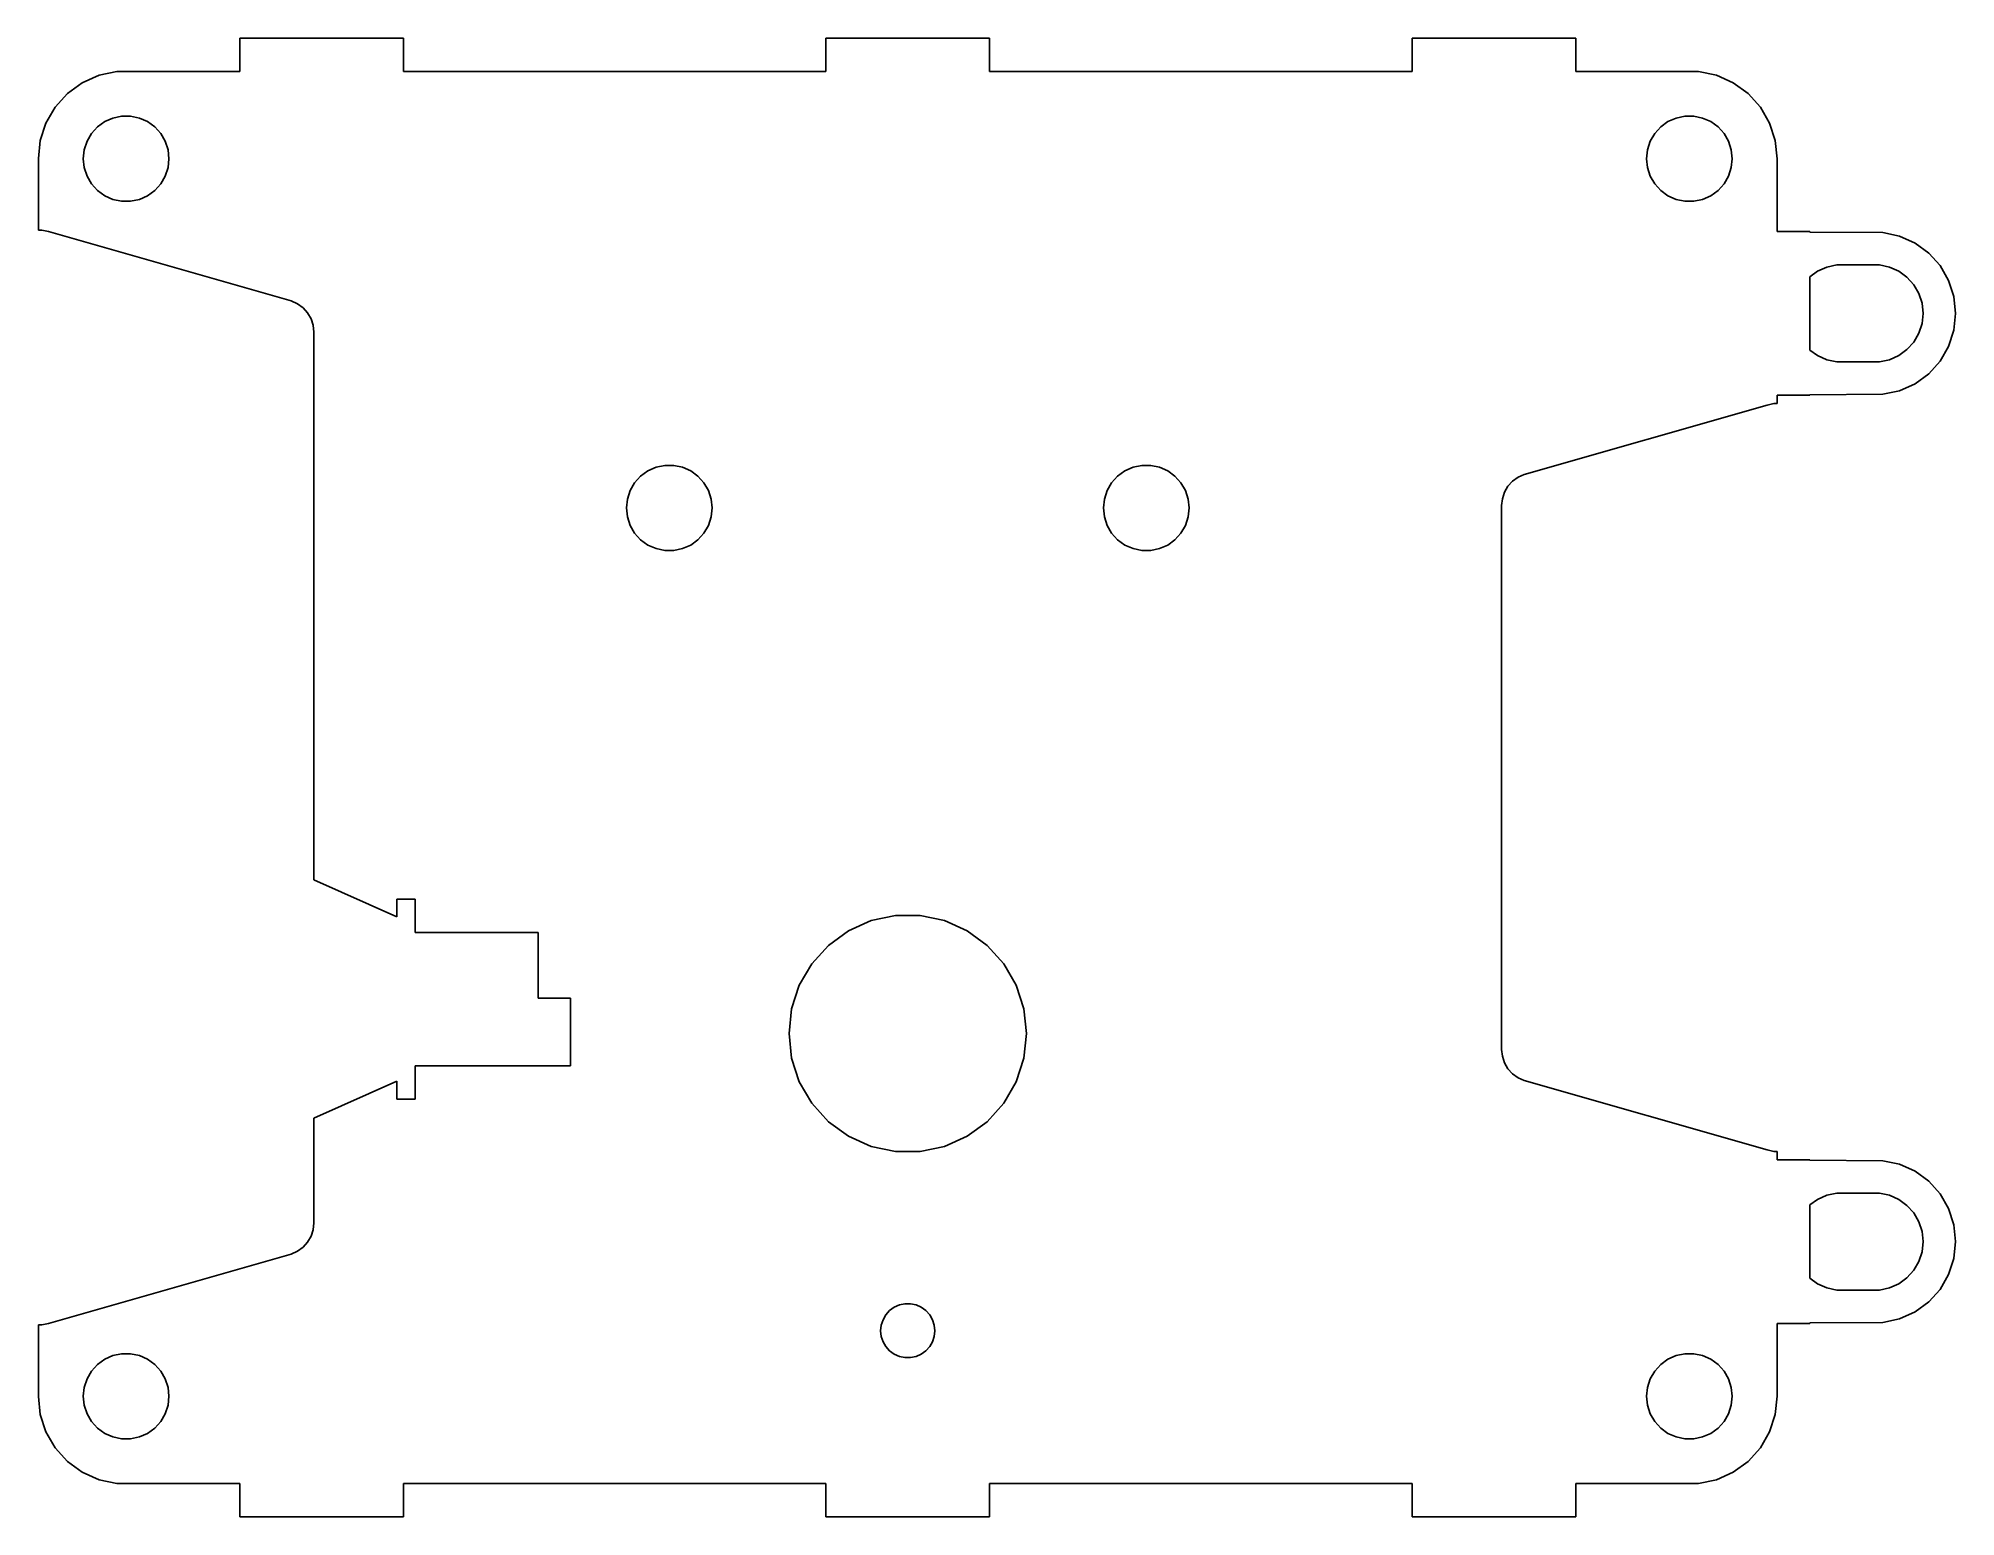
# Model space of a CAD drawing. Header units: metres. Extents: x -80 to 97, y -93 to 43.
import ezdxf

# ---------------------------------------------------------------- set-up
doc = ezdxf.new("R2010")
doc.units = ezdxf.units.M

msp = doc.modelspace()

# ---------------------------------------------------------------- linework, layer by layer
for p, q in [((-46.525, 43.335), (-61.625, 43.335)), ((-61.625, 43.335), (-61.625, 40.2806)), ((-46.525, 40.2806), (-46.525, 43.335)), ((7.54999, 43.335), (-7.54999, 43.335)), ((-7.54999, 43.335), (-7.54999, 40.2806)), ((7.54999, 40.2806), (7.54999, 43.335)), ((61.625, 43.335), (46.525, 43.335)), ((46.525, 43.335), (46.525, 40.2806)), ((61.625, 40.2806), (61.625, 43.335)), ((-76.15, 39.2398), (-77.52, 38.2445)), ((-74.603, 39.9286), (-76.15, 39.2398)), ((-72.9467, 40.2806), (-74.603, 39.9286)), ((-61.625, 40.2806), (-72.9467, 40.2806)), ((-7.54999, 40.2806), (-46.525, 40.2806)), ((46.525, 40.2806), (7.54999, 40.2806)), ((72.9467, 40.2806), (61.625, 40.2806)), ((74.603, 39.9286), (72.9467, 40.2806)), ((76.15, 39.2398), (74.603, 39.9286)), ((77.52, 38.2445), (76.15, 39.2398)), ((-77.52, 38.2445), (-78.653, 36.9861)), ((78.653, 36.9861), (77.52, 38.2445)), ((-79.4997, 35.5196), (-80.023, 33.9091)), ((-78.653, 36.9861), (-79.4997, 35.5196)), ((-74.7431, 35.1604), (-74.075, 35.6458)), ((-74.075, 35.6458), (-73.3206, 35.9817)), ((-73.3206, 35.9817), (-72.5129, 36.1534)), ((-72.5129, 36.1534), (-71.6871, 36.1534)), ((-71.6871, 36.1534), (-70.8794, 35.9817)), ((-70.8794, 35.9817), (-70.125, 35.6458)), ((-70.125, 35.6458), (-69.4569, 35.1604)), ((69.4569, 35.1604), (70.125, 35.6458)), ((70.125, 35.6458), (70.8794, 35.9817)), ((70.8794, 35.9817), (71.6871, 36.1534)), ((71.6871, 36.1534), (72.5129, 36.1534)), ((72.5129, 36.1534), (73.3206, 35.9817)), ((73.3206, 35.9817), (74.075, 35.6458)), ((74.075, 35.6458), (74.7431, 35.1604)), ((79.4997, 35.5196), (78.653, 36.9861)), ((80.023, 33.9091), (79.4997, 35.5196)), ((-80.023, 33.9091), (-80.1979, 32.245)), ((-75.9637, 33.0462), (-75.7085, 33.8316)), ((-75.7085, 33.8316), (-75.2956, 34.5468)), ((-75.2956, 34.5468), (-74.7431, 35.1604)), ((-69.4569, 35.1604), (-68.9044, 34.5468)), ((-68.9044, 34.5468), (-68.4915, 33.8316)), ((-68.4915, 33.8316), (-68.2363, 33.0462)), ((68.2363, 33.0462), (68.4915, 33.8316)), ((68.4915, 33.8316), (68.9044, 34.5468)), ((68.9044, 34.5468), (69.4569, 35.1604)), ((74.7431, 35.1604), (75.2956, 34.5468)), ((75.2956, 34.5468), (75.7085, 33.8316)), ((75.7085, 33.8316), (75.9637, 33.0462)), ((80.2, 32.225), (80.023, 33.9091)), ((-80.1979, 32.245), (-80.18, 32.245)), ((-80.18, 32.245), (-80.18, 25.6284)), ((-76.05, 32.225), (-75.9637, 33.0462)), ((-75.9637, 31.4037), (-76.05, 32.225)), ((-68.2363, 33.0462), (-68.15, 32.225)), ((-68.15, 32.225), (-68.2363, 31.4037)), ((68.15, 32.225), (68.2363, 33.0462)), ((68.2363, 31.4037), (68.15, 32.225)), ((75.9637, 33.0462), (76.05, 32.225)), ((76.05, 32.225), (75.9637, 31.4037)), ((80.2, 25.5), (80.2, 32.225)), ((-75.7085, 30.6184), (-75.9637, 31.4037)), ((-75.2956, 29.9032), (-75.7085, 30.6184)), ((-68.4915, 30.6184), (-68.9044, 29.9032)), ((-68.2363, 31.4037), (-68.4915, 30.6184)), ((68.4915, 30.6184), (68.2363, 31.4037)), ((68.9044, 29.9032), (68.4915, 30.6184)), ((75.7085, 30.6184), (75.2956, 29.9032)), ((75.9637, 31.4037), (75.7085, 30.6184)), ((-74.7431, 29.2896), (-75.2956, 29.9032)), ((-74.075, 28.8042), (-74.7431, 29.2896)), ((-73.3206, 28.4683), (-74.075, 28.8042)), ((-72.5129, 28.2966), (-73.3206, 28.4683)), ((-70.8794, 28.4683), (-71.6871, 28.2966)), ((-70.125, 28.8042), (-70.8794, 28.4683)), ((-69.4569, 29.2896), (-70.125, 28.8042)), ((-68.9044, 29.9032), (-69.4569, 29.2896)), ((69.4569, 29.2896), (68.9044, 29.9032)), ((70.125, 28.8042), (69.4569, 29.2896)), ((70.8794, 28.4683), (70.125, 28.8042)), ((71.6871, 28.2966), (70.8794, 28.4683)), ((73.3206, 28.4683), (72.5129, 28.2966)), ((74.075, 28.8042), (73.3206, 28.4683)), ((74.7431, 29.2896), (74.075, 28.8042)), ((75.2956, 29.9032), (74.7431, 29.2896)), ((-71.6871, 28.2966), (-72.5129, 28.2966)), ((72.5129, 28.2966), (71.6871, 28.2966)), ((-80.18, 25.6284), (-79.8843, 25.6284)), ((-79.8843, 25.6284), (-79.2668, 25.4972)), ((-79.2668, 25.4972), (-56.8668, 19.0972)), ((83.21, 25.5), (80.2, 25.5)), ((83.21, 25.4499), (83.21, 25.5)), ((89.944, 25.4089), (83.21, 25.4499)), ((91.4776, 25.0829), (89.944, 25.4089)), ((92.91, 24.4452), (91.4776, 25.0829)), ((94.1785, 23.5236), (92.91, 24.4452)), ((95.2276, 22.3584), (94.1785, 23.5236)), ((83.21, 21.3385), (83.91, 21.8471)), ((83.21, 14.5615), (83.21, 21.3385)), ((83.91, 21.8471), (84.7694, 22.2298)), ((84.7694, 22.2298), (85.6896, 22.4253)), ((85.6896, 22.4253), (89.6304, 22.4253)), ((89.6304, 22.4253), (90.5506, 22.2298)), ((90.5506, 22.2298), (91.41, 21.8471)), ((91.41, 21.8471), (92.1711, 21.2941)), ((92.1711, 21.2941), (92.8006, 20.595)), ((96.0116, 21.0005), (95.2276, 22.3584)), ((92.8006, 20.595), (93.271, 19.7803)), ((93.271, 19.7803), (93.5617, 18.8856)), ((96.4961, 19.5093), (96.0116, 21.0005)), ((96.66, 17.95), (96.4961, 19.5093)), ((-56.8668, 19.0972), (-56.29, 18.8404)), ((-56.29, 18.8404), (-55.7792, 18.4693)), ((-55.7792, 18.4693), (-55.3568, 18.0001)), ((-55.3568, 18.0001), (-55.0411, 17.4533)), ((93.5617, 18.8856), (93.66, 17.95)), ((93.66, 17.95), (93.5617, 17.0144)), ((96.4961, 16.3907), (96.66, 17.95)), ((-55.0411, 17.4533), (-54.846, 16.8529)), ((-54.846, 16.8529), (-54.78, 16.225)), ((-54.78, 16.225), (-54.78, -34.3266)), ((93.271, 16.1197), (92.8006, 15.305)), ((93.5617, 17.0144), (93.271, 16.1197)), ((96.0116, 14.8995), (96.4961, 16.3907)), ((83.91, 14.0529), (83.21, 14.5615)), ((92.1711, 14.6058), (91.41, 14.0529)), ((92.8006, 15.305), (92.1711, 14.6058)), ((95.2276, 13.5416), (96.0116, 14.8995)), ((84.7694, 13.6702), (83.91, 14.0529)), ((85.6896, 13.4746), (84.7694, 13.6702)), ((89.6304, 13.4746), (85.6896, 13.4746)), ((90.5506, 13.6702), (89.6304, 13.4746)), ((91.41, 14.0529), (90.5506, 13.6702)), ((94.1785, 12.3764), (95.2276, 13.5416)), ((89.944, 10.4911), (91.4776, 10.8171)), ((91.4776, 10.8171), (92.91, 11.4548)), ((92.91, 11.4548), (94.1785, 12.3764)), ((56.8668, 3.09718), (79.2668, 9.49718)), ((79.2668, 9.49718), (79.8843, 9.62845)), ((79.8843, 9.62845), (80.2, 9.62845)), ((80.2, 9.62845), (80.2, 10.4)), ((80.2, 10.4), (83.21, 10.4)), ((83.21, 10.4501), (89.944, 10.4911)), ((83.21, 10.4), (83.21, 10.4501)), ((-23.975, 3.42079), (-23.2206, 3.75667)), ((-23.2206, 3.75667), (-22.4129, 3.92836)), ((-22.4129, 3.92836), (-21.5871, 3.92836)), ((-21.5871, 3.92836), (-20.7794, 3.75667)), ((-20.7794, 3.75667), (-20.025, 3.42079)), ((20.025, 3.42079), (20.7794, 3.75667)), ((20.7794, 3.75667), (21.5871, 3.92836)), ((21.5871, 3.92836), (22.4129, 3.92836)), ((22.4129, 3.92836), (23.2206, 3.75667)), ((23.2206, 3.75667), (23.975, 3.42079)), ((-25.6085, 1.6066), (-25.1956, 2.32175)), ((-25.1956, 2.32175), (-24.6431, 2.93541)), ((-24.6431, 2.93541), (-23.975, 3.42079)), ((-20.025, 3.42079), (-19.3569, 2.93541)), ((-19.3569, 2.93541), (-18.8044, 2.32175)), ((-18.8044, 2.32175), (-18.3915, 1.6066)), ((18.3915, 1.6066), (18.8044, 2.32175)), ((18.8044, 2.32175), (19.3569, 2.93541)), ((19.3569, 2.93541), (20.025, 3.42079)), ((23.975, 3.42079), (24.6431, 2.93541)), ((24.6431, 2.93541), (25.1956, 2.32175)), ((25.1956, 2.32175), (25.6085, 1.6066)), ((55.0411, 1.45334), (55.3568, 2.00011)), ((55.3568, 2.00011), (55.7792, 2.46928)), ((55.7792, 2.46928), (56.29, 2.84039)), ((56.29, 2.84039), (56.8668, 3.09718)), ((-25.95, 0), (-25.8637, 0.82124)), ((-25.8637, -0.82124), (-25.95, 0)), ((-25.8637, 0.82124), (-25.6085, 1.6066)), ((-18.3915, 1.6066), (-18.1363, 0.82124)), ((-18.1363, 0.82124), (-18.05, 0)), ((-18.05, 0), (-18.1363, -0.82124)), ((18.05, 0), (18.1363, 0.82124)), ((18.1363, -0.82124), (18.05, 0)), ((18.1363, 0.82124), (18.3915, 1.6066)), ((25.6085, 1.6066), (25.8637, 0.82124)), ((25.8637, 0.82124), (25.95, 0)), ((25.95, 0), (25.8637, -0.82124)), ((54.78, 0.22499), (54.846, 0.85289)), ((54.78, -49.975), (54.78, 0.22499)), ((54.846, 0.85289), (55.0411, 1.45334)), ((-25.6085, -1.6066), (-25.8637, -0.82124)), ((-25.1956, -2.32175), (-25.6085, -1.6066)), ((-18.3915, -1.6066), (-18.8044, -2.32175)), ((-18.1363, -0.82124), (-18.3915, -1.6066)), ((18.3915, -1.6066), (18.1363, -0.82124)), ((18.8044, -2.32175), (18.3915, -1.6066)), ((25.6085, -1.6066), (25.1956, -2.32175)), ((25.8637, -0.82124), (25.6085, -1.6066)), ((-24.6431, -2.93541), (-25.1956, -2.32175)), ((-23.975, -3.42079), (-24.6431, -2.93541)), ((-23.2206, -3.75667), (-23.975, -3.42079)), ((-20.025, -3.42079), (-20.7794, -3.75667)), ((-19.3569, -2.93541), (-20.025, -3.42079)), ((-18.8044, -2.32175), (-19.3569, -2.93541)), ((19.3569, -2.93541), (18.8044, -2.32175)), ((20.025, -3.42079), (19.3569, -2.93541)), ((20.7794, -3.75667), (20.025, -3.42079)), ((23.975, -3.42079), (23.2206, -3.75667)), ((24.6431, -2.93541), (23.975, -3.42079)), ((25.1956, -2.32175), (24.6431, -2.93541)), ((-22.4129, -3.92836), (-23.2206, -3.75667)), ((-21.5871, -3.92836), (-22.4129, -3.92836)), ((-20.7794, -3.75667), (-21.5871, -3.92836)), ((21.5871, -3.92836), (20.7794, -3.75667)), ((22.4129, -3.92836), (21.5871, -3.92836)), ((23.2206, -3.75667), (22.4129, -3.92836)), ((-54.78, -34.3266), (-47.145, -37.7381)), ((-47.145, -37.7381), (-47.145, -36.1)), ((-47.145, -36.1), (-45.425, -36.1)), ((-45.425, -36.1), (-45.425, -39.175)), ((-5.47499, -39.017), (-3.38373, -38.0859)), ((-3.38373, -38.0859), (-1.14458, -37.61)), ((-1.14458, -37.61), (1.14458, -37.61)), ((1.14458, -37.61), (3.38373, -38.0859)), ((3.38373, -38.0859), (5.47499, -39.017)), ((-45.425, -39.175), (-34.1, -39.175)), ((-34.1, -39.175), (-34.1, -45.225)), ((-8.85873, -42.0638), (-7.32697, -40.3626)), ((-7.32697, -40.3626), (-5.47499, -39.017)), ((5.47499, -39.017), (7.32697, -40.3626)), ((7.32697, -40.3626), (8.85873, -42.0638)), ((-10.0033, -44.0462), (-8.85873, -42.0638)), ((8.85873, -42.0638), (10.0033, -44.0462)), ((-10.7107, -46.2234), (-10.0033, -44.0462)), ((10.0033, -44.0462), (10.7107, -46.2234)), ((-34.1, -45.225), (-31.1, -45.225)), ((-31.1, -45.225), (-31.1, -51.475)), ((-10.95, -48.5), (-10.7107, -46.2234)), ((10.7107, -46.2234), (10.95, -48.5)), ((-10.7107, -50.7766), (-10.95, -48.5)), ((10.95, -48.5), (10.7107, -50.7766)), ((-10.0033, -52.9538), (-10.7107, -50.7766)), ((10.7107, -50.7766), (10.0033, -52.9538)), ((54.846, -50.6029), (54.78, -49.975)), ((55.0411, -51.2033), (54.846, -50.6029)), ((55.3568, -51.7501), (55.0411, -51.2033)), ((-47.145, -52.9119), (-54.78, -56.3233)), ((-47.145, -54.55), (-47.145, -52.9119)), ((-31.1, -51.475), (-45.425, -51.475)), ((-45.425, -51.475), (-45.425, -54.55)), ((-8.85873, -54.9362), (-10.0033, -52.9538)), ((10.0033, -52.9538), (8.85873, -54.9362)), ((55.7792, -52.2193), (55.3568, -51.7501)), ((56.29, -52.5904), (55.7792, -52.2193)), ((56.8668, -52.8472), (56.29, -52.5904)), ((79.2668, -59.2472), (56.8668, -52.8472)), ((-45.425, -54.55), (-47.145, -54.55)), ((-54.78, -56.3233), (-54.78, -65.975)), ((-7.32697, -56.6374), (-8.85873, -54.9362)), ((8.85873, -54.9362), (7.32697, -56.6374)), ((-5.47499, -57.983), (-7.32697, -56.6374)), ((-3.38373, -58.9141), (-5.47499, -57.983)), ((5.47499, -57.983), (3.38373, -58.9141)), ((7.32697, -56.6374), (5.47499, -57.983)), ((-1.14458, -59.39), (-3.38373, -58.9141)), ((1.14458, -59.39), (-1.14458, -59.39)), ((3.38373, -58.9141), (1.14458, -59.39)), ((79.8843, -59.3784), (79.2668, -59.2472)), ((80.2, -59.3784), (79.8843, -59.3784)), ((80.2, -60.15), (80.2, -59.3784)), ((83.21, -60.15), (80.2, -60.15)), ((83.21, -60.2001), (83.21, -60.15)), ((89.944, -60.2411), (83.21, -60.2001)), ((91.4776, -60.5671), (89.944, -60.2411)), ((92.91, -61.2048), (91.4776, -60.5671)), ((94.1785, -62.1264), (92.91, -61.2048)), ((83.91, -63.8029), (84.7694, -63.4202)), ((84.7694, -63.4202), (85.6896, -63.2246)), ((85.6896, -63.2246), (89.6304, -63.2246)), ((89.6304, -63.2246), (90.5506, -63.4202)), ((90.5506, -63.4202), (91.41, -63.8029)), ((95.2276, -63.2916), (94.1785, -62.1264)), ((96.0116, -64.6495), (95.2276, -63.2916)), ((83.21, -64.3115), (83.91, -63.8029)), ((83.21, -71.0885), (83.21, -64.3115)), ((91.41, -63.8029), (92.1711, -64.3559)), ((92.1711, -64.3559), (92.8006, -65.055)), ((92.8006, -65.055), (93.271, -65.8697)), ((96.4961, -66.1407), (96.0116, -64.6495)), ((-55.0411, -67.2033), (-55.3568, -67.7501)), ((-54.846, -66.6029), (-55.0411, -67.2033)), ((-54.78, -65.975), (-54.846, -66.6029)), ((93.271, -65.8697), (93.5617, -66.7644)), ((93.5617, -66.7644), (93.66, -67.7)), ((96.66, -67.7), (96.4961, -66.1407)), ((-56.8668, -68.8472), (-79.2668, -75.2472)), ((-56.29, -68.5904), (-56.8668, -68.8472)), ((-55.7792, -68.2193), (-56.29, -68.5904)), ((-55.3568, -67.7501), (-55.7792, -68.2193)), ((93.5617, -68.6356), (93.271, -69.5303)), ((93.66, -67.7), (93.5617, -68.6356)), ((96.4961, -69.2593), (96.66, -67.7)), ((92.8006, -70.345), (92.1711, -71.0441)), ((93.271, -69.5303), (92.8006, -70.345)), ((96.0116, -70.7505), (96.4961, -69.2593)), ((83.91, -71.5971), (83.21, -71.0885)), ((84.7694, -71.9798), (83.91, -71.5971)), ((85.6896, -72.1753), (84.7694, -71.9798)), ((89.6304, -72.1753), (85.6896, -72.1753)), ((90.5506, -71.9798), (89.6304, -72.1753)), ((91.41, -71.5971), (90.5506, -71.9798)), ((92.1711, -71.0441), (91.41, -71.5971)), ((94.1785, -73.2736), (95.2276, -72.1084)), ((95.2276, -72.1084), (96.0116, -70.7505)), ((-2.02254, -74.4555), (-1.67282, -74.0671)), ((-1.67282, -74.0671), (-1.25, -73.7599)), ((-1.25, -73.7599), (-0.77254, -73.5473)), ((-0.77254, -73.5473), (-0.26131, -73.4387)), ((-0.26131, -73.4387), (0.26131, -73.4387)), ((0.26131, -73.4387), (0.77254, -73.5473)), ((0.77254, -73.5473), (1.24998, -73.7599)), ((1.24998, -73.7599), (1.67282, -74.0671)), ((1.67282, -74.0671), (2.02254, -74.4555)), ((91.4776, -74.8329), (92.91, -74.1952)), ((92.91, -74.1952), (94.1785, -73.2736)), ((-79.8843, -75.3784), (-80.18, -75.3784)), ((-80.18, -75.3784), (-80.18, -81.995)), ((-79.2668, -75.2472), (-79.8843, -75.3784)), ((-2.5, -75.925), (-2.44536, -75.4052)), ((-2.44536, -76.4448), (-2.5, -75.925)), ((-2.44536, -75.4052), (-2.28386, -74.9082)), ((-2.28386, -74.9082), (-2.02254, -74.4555)), ((2.02254, -74.4555), (2.28386, -74.9082)), ((2.28386, -74.9082), (2.44536, -75.4052)), ((2.44536, -75.4052), (2.5, -75.925)), ((2.5, -75.925), (2.44536, -76.4448)), ((80.2, -81.975), (80.2, -75.25)), ((80.2, -75.25), (83.21, -75.25)), ((83.21, -75.1999), (89.944, -75.1589)), ((83.21, -75.25), (83.21, -75.1999)), ((89.944, -75.1589), (91.4776, -74.8329)), ((-2.28386, -76.9418), (-2.44536, -76.4448)), ((-2.02254, -77.3945), (-2.28386, -76.9418)), ((-1.67282, -77.7829), (-2.02254, -77.3945)), ((-1.25, -78.0901), (-1.67282, -77.7829)), ((1.67282, -77.7829), (1.25, -78.0901)), ((2.02254, -77.3945), (1.67282, -77.7829)), ((2.28386, -76.9418), (2.02254, -77.3945)), ((2.44536, -76.4448), (2.28386, -76.9418)), ((-75.2956, -79.6532), (-74.7431, -79.0396)), ((-74.7431, -79.0396), (-74.075, -78.5542)), ((-74.075, -78.5542), (-73.3206, -78.2183)), ((-73.3206, -78.2183), (-72.5129, -78.0466)), ((-72.5129, -78.0466), (-71.6871, -78.0466)), ((-71.6871, -78.0466), (-70.8794, -78.2183)), ((-70.8794, -78.2183), (-70.125, -78.5542)), ((-70.125, -78.5542), (-69.4569, -79.0396)), ((-69.4569, -79.0396), (-68.9044, -79.6532)), ((-0.77254, -78.3026), (-1.25, -78.0901)), ((-0.26131, -78.4113), (-0.77254, -78.3026)), ((0.26131, -78.4113), (-0.26131, -78.4113)), ((0.77254, -78.3026), (0.26131, -78.4113)), ((1.25, -78.0901), (0.77254, -78.3026)), ((68.9044, -79.6532), (69.4569, -79.0396)), ((69.4569, -79.0396), (70.125, -78.5542)), ((70.125, -78.5542), (70.8794, -78.2183)), ((70.8794, -78.2183), (71.6871, -78.0466)), ((71.6871, -78.0466), (72.5129, -78.0466)), ((72.5129, -78.0466), (73.3206, -78.2183)), ((73.3206, -78.2183), (74.075, -78.5542)), ((74.075, -78.5542), (74.7431, -79.0396)), ((74.7431, -79.0396), (75.2956, -79.6532)), ((-76.05, -81.975), (-75.9637, -81.1537)), ((-75.9637, -81.1537), (-75.7085, -80.3684)), ((-75.7085, -80.3684), (-75.2956, -79.6532)), ((-68.9044, -79.6532), (-68.4915, -80.3684)), ((-68.4915, -80.3684), (-68.2363, -81.1537)), ((-68.2363, -81.1537), (-68.15, -81.975)), ((68.15, -81.975), (68.2363, -81.1537)), ((68.2363, -81.1537), (68.4915, -80.3684)), ((68.4915, -80.3684), (68.9044, -79.6532)), ((75.2956, -79.6532), (75.7085, -80.3684)), ((75.7085, -80.3684), (75.9637, -81.1537)), ((75.9637, -81.1537), (76.05, -81.975)), ((-80.18, -81.995), (-80.1979, -81.995)), ((-80.1979, -81.995), (-80.023, -83.6591)), ((-75.9637, -82.7962), (-76.05, -81.975)), ((-75.7085, -83.5816), (-75.9637, -82.7962)), ((-68.2363, -82.7962), (-68.4915, -83.5816)), ((-68.15, -81.975), (-68.2363, -82.7962)), ((68.2363, -82.7962), (68.15, -81.975)), ((68.4915, -83.5816), (68.2363, -82.7962)), ((75.9637, -82.7962), (75.7085, -83.5816)), ((76.05, -81.975), (75.9637, -82.7962)), ((80.023, -83.6591), (80.2, -81.975)), ((-80.023, -83.6591), (-79.4997, -85.2696)), ((-75.2956, -84.2968), (-75.7085, -83.5816)), ((-74.7431, -84.9104), (-75.2956, -84.2968)), ((-68.9044, -84.2968), (-69.4569, -84.9104)), ((-68.4915, -83.5816), (-68.9044, -84.2968)), ((68.9044, -84.2968), (68.4915, -83.5816)), ((69.4569, -84.9104), (68.9044, -84.2968)), ((75.2956, -84.2968), (74.7431, -84.9104)), ((75.7085, -83.5816), (75.2956, -84.2968)), ((79.4997, -85.2696), (80.023, -83.6591)), ((-79.4997, -85.2696), (-78.653, -86.7361)), ((-74.075, -85.3958), (-74.7431, -84.9104)), ((-73.3206, -85.7317), (-74.075, -85.3958)), ((-72.5129, -85.9034), (-73.3206, -85.7317)), ((-71.6871, -85.9034), (-72.5129, -85.9034)), ((-70.8794, -85.7317), (-71.6871, -85.9034)), ((-70.125, -85.3958), (-70.8794, -85.7317)), ((-69.4569, -84.9104), (-70.125, -85.3958)), ((70.125, -85.3958), (69.4569, -84.9104)), ((70.8794, -85.7317), (70.125, -85.3958)), ((71.6871, -85.9034), (70.8794, -85.7317)), ((72.5129, -85.9034), (71.6871, -85.9034)), ((73.3206, -85.7317), (72.5129, -85.9034)), ((74.075, -85.3958), (73.3206, -85.7317)), ((74.7431, -84.9104), (74.075, -85.3958)), ((78.653, -86.7361), (79.4997, -85.2696)), ((-78.653, -86.7361), (-77.52, -87.9945)), ((-77.52, -87.9945), (-76.15, -88.9898)), ((76.15, -88.9898), (77.52, -87.9945)), ((77.52, -87.9945), (78.653, -86.7361)), ((-76.15, -88.9898), (-74.603, -89.6786)), ((-74.603, -89.6786), (-72.9467, -90.0306)), ((-72.9467, -90.0306), (-61.625, -90.0306)), ((-61.625, -90.0306), (-61.625, -93.085)), ((-46.525, -90.0306), (-7.54999, -90.0306)), ((-46.525, -93.085), (-46.525, -90.0306)), ((-7.54999, -90.0306), (-7.54999, -93.085)), ((7.54999, -93.085), (7.54999, -90.0306)), ((7.54999, -90.0306), (46.525, -90.0306)), ((46.525, -90.0306), (46.525, -93.085)), ((61.625, -93.085), (61.625, -90.0306)), ((61.625, -90.0306), (72.9467, -90.0306)), ((72.9467, -90.0306), (74.603, -89.6786)), ((74.603, -89.6786), (76.15, -88.9898)), ((-61.625, -93.085), (-46.525, -93.085)), ((-7.54999, -93.085), (7.54999, -93.085)), ((46.525, -93.085), (61.625, -93.085))]:
    msp.add_line(p, q)

doc.saveas('drawing.dxf')
